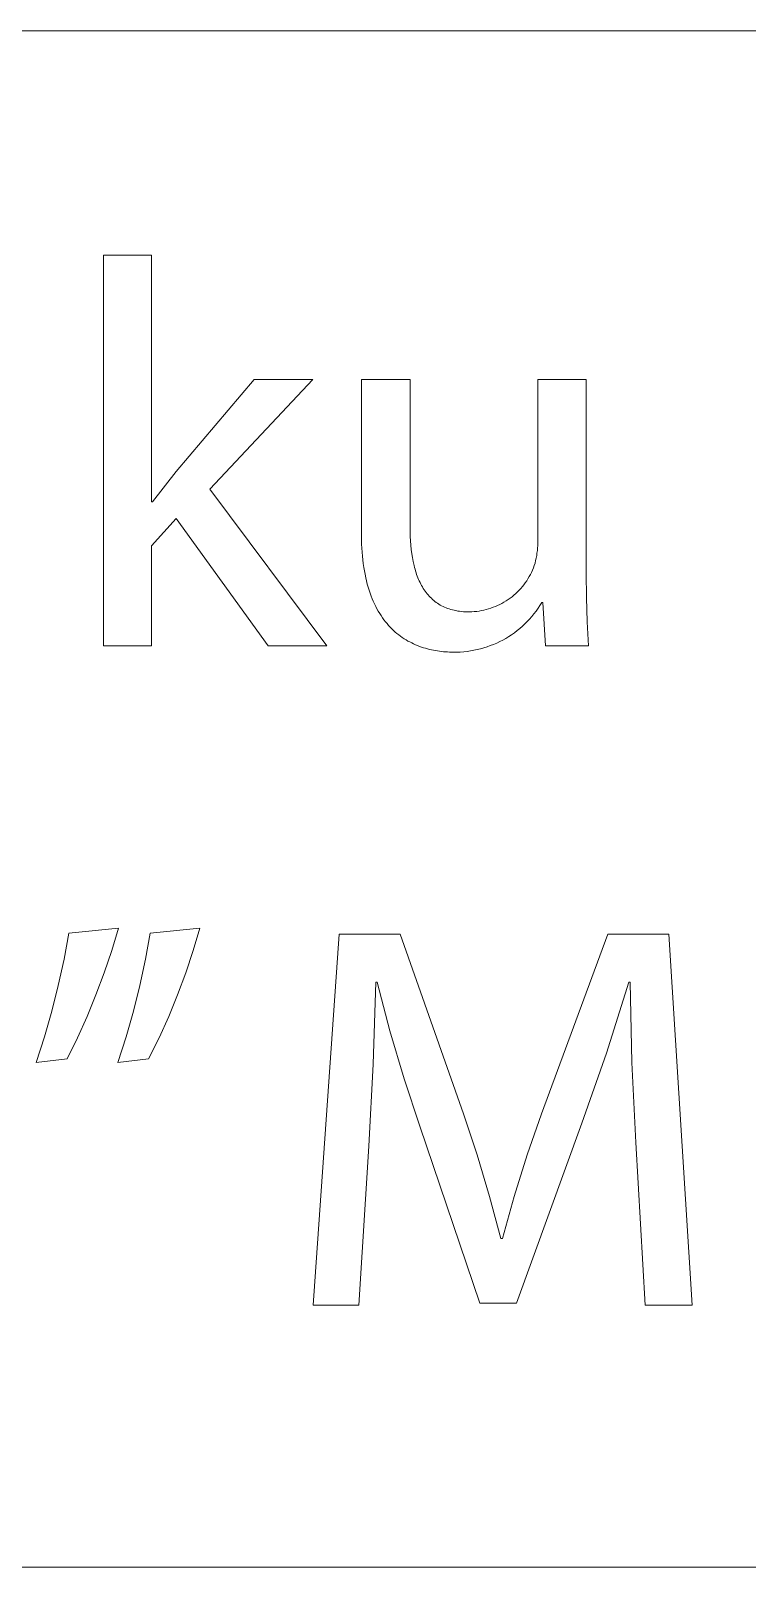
# Model space of a CAD drawing. Header units: millimetres. Extents: x 0 to 4030, y -54 to 2762.
# Drawn here: x 3172 to 3224.5, y -53.6 to 59 of the extents above; entities that cross this region are included whole.
import ezdxf

# ---------------------------------------------------------------- set-up
doc = ezdxf.new("R2010")
doc.units = ezdxf.units.MM
doc.header["$MEASUREMENT"] = 0
doc.layers.add('Domyślny', color=7, linetype='Continuous', true_color=0x000000)

msp = doc.modelspace()

# ---------------------------------------------------------------- linework, layer by layer
at = {"layer": 'Domyślny', "color": 18, "lineweight": 15, "true_color": 0x000000}
for p, q in [((2507.18, 59.04), (4026.42, 59.04)), ((3177.3, 13.95), (3177.3, 42.6)), ((3177.3, 42.6), (3180.82, 42.6)), ((3180.82, 42.6), (3180.82, 24.51)), ((3182.64, 26.74), (3188.36, 33.47)), ((3192.64, 33.47), (3185.1, 25.45)), ((3188.36, 33.47), (3192.64, 33.47)), ((3196.22, 22.04), (3196.22, 33.48)), ((3196.22, 33.48), (3199.78, 33.48)), ((3199.78, 33.48), (3199.78, 22.66)), ((3209.13, 21.49), (3209.13, 33.48)), ((3209.13, 33.48), (3212.69, 33.48)), ((3212.69, 33.48), (3212.69, 19.27)), ((3180.9, 24.51), (3182.64, 26.74)), ((3185.1, 25.45), (3193.69, 13.95)), ((3180.82, 24.51), (3180.9, 24.51)), ((3182.64, 23.3), (3180.82, 21.29)), ((3189.38, 13.95), (3182.64, 23.3)), ((3199.78, 22.66), (3199.78, 22.32)), ((3196.23, 21.42), (3196.22, 22.04)), ((3196.25, 21.11), (3196.23, 21.42)), ((3199.78, 22.32), (3199.79, 21.98)), ((3199.79, 21.98), (3199.81, 21.65)), ((3199.81, 21.65), (3199.83, 21.33)), ((3209.13, 21.31), (3209.13, 21.49)), ((3180.82, 21.29), (3180.82, 13.95)), ((3196.27, 20.82), (3196.25, 21.11)), ((3196.29, 20.53), (3196.27, 20.82)), ((3196.32, 20.25), (3196.29, 20.53)), ((3199.83, 21.33), (3199.87, 21.02)), ((3199.87, 21.02), (3199.9, 20.71)), ((3199.9, 20.71), (3199.95, 20.42)), ((3199.95, 20.42), (3200.01, 20.13)), ((3208.98, 20.2), (3209.02, 20.38)), ((3209.02, 20.38), (3209.06, 20.57)), ((3209.06, 20.57), (3209.08, 20.75)), ((3209.08, 20.75), (3209.11, 20.94)), ((3209.11, 20.94), (3209.12, 21.12)), ((3209.12, 21.12), (3209.13, 21.31)), ((3196.35, 19.98), (3196.32, 20.25)), ((3196.39, 19.71), (3196.35, 19.98)), ((3196.43, 19.45), (3196.39, 19.71)), ((3196.48, 19.2), (3196.43, 19.45)), ((3196.53, 18.95), (3196.48, 19.2)), ((3200.01, 20.13), (3200.07, 19.85)), ((3200.07, 19.85), (3200.1, 19.71)), ((3200.1, 19.71), (3200.14, 19.58)), ((3200.14, 19.58), (3200.18, 19.45)), ((3200.18, 19.45), (3200.22, 19.32)), ((3200.22, 19.32), (3200.26, 19.19)), ((3200.26, 19.19), (3200.31, 19.07)), ((3208.51, 19.03), (3208.6, 19.19)), ((3208.6, 19.19), (3208.68, 19.34)), ((3208.68, 19.34), (3208.76, 19.5)), ((3208.76, 19.5), (3208.83, 19.67)), ((3208.83, 19.67), (3208.88, 19.84)), ((3208.88, 19.84), (3208.94, 20.02)), ((3208.94, 20.02), (3208.98, 20.2)), ((3212.69, 19.27), (3212.7, 17.49)), ((3196.58, 18.71), (3196.53, 18.95)), ((3196.64, 18.48), (3196.58, 18.71)), ((3196.71, 18.25), (3196.64, 18.48)), ((3196.77, 18.03), (3196.71, 18.25)), ((3196.85, 17.82), (3196.77, 18.03)), ((3200.31, 19.07), (3200.35, 18.95)), ((3200.35, 18.95), (3200.4, 18.83)), ((3200.4, 18.83), (3200.45, 18.71)), ((3200.45, 18.71), (3200.51, 18.6)), ((3200.51, 18.6), (3200.56, 18.48)), ((3200.56, 18.48), (3200.62, 18.37)), ((3200.62, 18.37), (3200.68, 18.27)), ((3200.68, 18.27), (3200.75, 18.16)), ((3200.75, 18.16), (3200.81, 18.06)), ((3200.81, 18.06), (3200.88, 17.97)), ((3207.65, 17.91), (3207.77, 18.04)), ((3207.77, 18.04), (3207.89, 18.17)), ((3207.89, 18.17), (3208.01, 18.3)), ((3208.01, 18.3), (3208.12, 18.44)), ((3208.12, 18.44), (3208.22, 18.58)), ((3208.22, 18.58), (3208.33, 18.73)), ((3208.33, 18.73), (3208.42, 18.88)), ((3208.42, 18.88), (3208.51, 19.03)), ((3196.92, 17.61), (3196.85, 17.82)), ((3197, 17.41), (3196.92, 17.61)), ((3197.08, 17.22), (3197, 17.41)), ((3197.17, 17.03), (3197.08, 17.22)), ((3197.26, 16.84), (3197.17, 17.03)), ((3200.88, 17.97), (3200.95, 17.87)), ((3200.95, 17.87), (3201.02, 17.78)), ((3201.02, 17.78), (3201.1, 17.69)), ((3201.1, 17.69), (3201.17, 17.6)), ((3201.17, 17.6), (3201.25, 17.52)), ((3201.25, 17.52), (3201.34, 17.44)), ((3201.34, 17.44), (3201.42, 17.36)), ((3201.42, 17.36), (3201.51, 17.28)), ((3201.51, 17.28), (3201.6, 17.21)), ((3201.6, 17.21), (3201.69, 17.14)), ((3201.69, 17.14), (3201.79, 17.08)), ((3201.79, 17.08), (3201.89, 17.01)), ((3201.89, 17.01), (3201.99, 16.95)), ((3201.99, 16.95), (3202.09, 16.9)), ((3202.09, 16.9), (3202.2, 16.84)), ((3206.03, 16.84), (3206.19, 16.91)), ((3206.19, 16.91), (3206.35, 16.99)), ((3206.35, 16.99), (3206.51, 17.07)), ((3206.51, 17.07), (3206.66, 17.16)), ((3206.66, 17.16), (3206.81, 17.25)), ((3206.81, 17.25), (3206.96, 17.35)), ((3206.96, 17.35), (3207.11, 17.45)), ((3207.11, 17.45), (3207.25, 17.56)), ((3207.25, 17.56), (3207.38, 17.67)), ((3207.38, 17.67), (3207.52, 17.79)), ((3207.52, 17.79), (3207.65, 17.91)), ((3209.3, 16.92), (3209.16, 16.71)), ((3209.43, 17.13), (3209.3, 16.92)), ((3209.51, 17.13), (3209.43, 17.13)), ((3209.7, 13.95), (3209.51, 17.13)), ((3212.7, 17.49), (3212.75, 15.72)), ((3197.35, 16.67), (3197.26, 16.84)), ((3197.45, 16.5), (3197.35, 16.67)), ((3197.55, 16.33), (3197.45, 16.5)), ((3197.65, 16.17), (3197.55, 16.33)), ((3197.76, 16.02), (3197.65, 16.17)), ((3197.86, 15.87), (3197.76, 16.02)), ((3197.98, 15.72), (3197.86, 15.87)), ((3202.2, 16.84), (3202.3, 16.79)), ((3202.3, 16.79), (3202.42, 16.75)), ((3202.42, 16.75), (3202.53, 16.7)), ((3202.53, 16.7), (3202.65, 16.66)), ((3202.65, 16.66), (3202.77, 16.63)), ((3202.77, 16.63), (3202.89, 16.59)), ((3202.89, 16.59), (3203.02, 16.56)), ((3203.02, 16.56), (3203.14, 16.54)), ((3203.14, 16.54), (3203.28, 16.51)), ((3203.28, 16.51), (3203.41, 16.49)), ((3203.41, 16.49), (3203.55, 16.48)), ((3203.55, 16.48), (3203.69, 16.46)), ((3203.69, 16.46), (3203.83, 16.45)), ((3203.83, 16.45), (3203.98, 16.45)), ((3203.98, 16.45), (3204.13, 16.45)), ((3204.13, 16.45), (3204.31, 16.45)), ((3204.31, 16.45), (3204.48, 16.47)), ((3204.48, 16.47), (3204.66, 16.48)), ((3204.66, 16.48), (3204.83, 16.51)), ((3204.83, 16.51), (3205.01, 16.54)), ((3205.01, 16.54), (3205.18, 16.57)), ((3205.18, 16.57), (3205.36, 16.62)), ((3205.36, 16.62), (3205.53, 16.66)), ((3205.53, 16.66), (3205.7, 16.72)), ((3205.7, 16.72), (3205.86, 16.78)), ((3205.86, 16.78), (3206.03, 16.84)), ((3208.54, 15.92), (3208.37, 15.74)), ((3208.7, 16.11), (3208.54, 15.92)), ((3208.86, 16.3), (3208.7, 16.11)), ((3209.01, 16.5), (3208.86, 16.3)), ((3209.16, 16.71), (3209.01, 16.5)), ((3198.09, 15.59), (3197.98, 15.72)), ((3198.2, 15.45), (3198.09, 15.59)), ((3198.32, 15.33), (3198.2, 15.45)), ((3198.44, 15.2), (3198.32, 15.33)), ((3198.57, 15.08), (3198.44, 15.2)), ((3198.69, 14.97), (3198.57, 15.08)), ((3198.82, 14.86), (3198.69, 14.97)), ((3198.95, 14.76), (3198.82, 14.86)), ((3199.08, 14.66), (3198.95, 14.76)), ((3199.21, 14.57), (3199.08, 14.66)), ((3207.22, 14.77), (3207.01, 14.63)), ((3207.42, 14.92), (3207.22, 14.77)), ((3207.62, 15.07), (3207.42, 14.92)), ((3207.82, 15.23), (3207.62, 15.07)), ((3208.01, 15.39), (3207.82, 15.23)), ((3208.19, 15.56), (3208.01, 15.39)), ((3208.37, 15.74), (3208.19, 15.56)), ((3212.75, 15.72), (3212.85, 13.95)), ((3180.82, 13.95), (3177.3, 13.95)), ((3193.69, 13.95), (3189.38, 13.95)), ((3199.35, 14.48), (3199.21, 14.57)), ((3199.48, 14.39), (3199.35, 14.48)), ((3199.62, 14.31), (3199.48, 14.39)), ((3199.76, 14.24), (3199.62, 14.31)), ((3199.9, 14.17), (3199.76, 14.24)), ((3200.04, 14.1), (3199.9, 14.17)), ((3200.18, 14.04), (3200.04, 14.1)), ((3200.33, 13.98), (3200.18, 14.04)), ((3200.47, 13.92), (3200.33, 13.98)), ((3200.62, 13.87), (3200.47, 13.92)), ((3200.76, 13.82), (3200.62, 13.87)), ((3200.91, 13.78), (3200.76, 13.82)), ((3201.06, 13.73), (3200.91, 13.78)), ((3201.2, 13.7), (3201.06, 13.73)), ((3201.35, 13.66), (3201.2, 13.7)), ((3201.5, 13.63), (3201.35, 13.66)), ((3201.64, 13.61), (3201.5, 13.63)), ((3201.79, 13.58), (3201.64, 13.61)), ((3201.94, 13.56), (3201.79, 13.58)), ((3202.09, 13.54), (3201.94, 13.56)), ((3202.23, 13.53), (3202.09, 13.54)), ((3202.38, 13.52), (3202.23, 13.53)), ((3202.53, 13.51), (3202.38, 13.52)), ((3203.71, 13.52), (3203.46, 13.5)), ((3203.96, 13.55), (3203.71, 13.52)), ((3204.21, 13.58), (3203.96, 13.55)), ((3204.46, 13.63), (3204.21, 13.58)), ((3204.7, 13.68), (3204.46, 13.63)), ((3204.95, 13.74), (3204.7, 13.68)), ((3205.19, 13.81), (3204.95, 13.74)), ((3205.43, 13.88), (3205.19, 13.81)), ((3205.66, 13.97), (3205.43, 13.88)), ((3205.9, 14.06), (3205.66, 13.97)), ((3206.13, 14.16), (3205.9, 14.06)), ((3206.35, 14.27), (3206.13, 14.16)), ((3206.57, 14.38), (3206.35, 14.27)), ((3206.79, 14.5), (3206.57, 14.38)), ((3207.01, 14.63), (3206.79, 14.5)), ((3212.85, 13.95), (3209.7, 13.95)), ((3202.67, 13.5), (3202.53, 13.51)), ((3202.82, 13.5), (3202.67, 13.5)), ((3202.96, 13.49), (3202.82, 13.5)), ((3203.21, 13.5), (3202.96, 13.49)), ((3203.46, 13.5), (3203.21, 13.5)), ((3174.77, -7.1), (3178.4, -6.74)), ((3178.4, -6.74), (3177.91, -8.38)), ((3180.73, -7.1), (3184.37, -6.74)), ((3184.37, -6.74), (3183.88, -8.38)), ((3174.42, -9.02), (3174.77, -7.1)), ((3180.39, -9.02), (3180.73, -7.1)), ((3192.67, -34.37), (3194.57, -7.18)), ((3194.57, -7.18), (3199.05, -7.18)), ((3199.05, -7.18), (3203.69, -20.35)), ((3209.42, -20.35), (3214.27, -7.18)), ((3214.27, -7.18), (3218.74, -7.18)), ((3218.74, -7.18), (3220.44, -34.37)), ((3177.91, -8.38), (3177.36, -10.01)), ((3183.88, -8.38), (3183.34, -10.01)), ((3174, -10.93), (3174.42, -9.02)), ((3177.36, -10.01), (3176.76, -11.62)), ((3179.98, -10.94), (3180.39, -9.02)), ((3183.34, -10.01), (3182.74, -11.62)), ((3173.52, -12.83), (3174, -10.93)), ((3179.5, -12.83), (3179.98, -10.94)), ((3197.28, -10.7), (3197.07, -16.71)), ((3197.36, -10.7), (3197.28, -10.7)), ((3198.3, -14.25), (3197.36, -10.7)), ((3215.8, -10.7), (3214.17, -15.89)), ((3215.92, -10.7), (3215.8, -10.7)), ((3216.03, -16.57), (3215.92, -10.7)), ((3176.76, -11.62), (3176.11, -13.21)), ((3182.74, -11.62), (3182.09, -13.2)), ((3172.98, -14.71), (3173.52, -12.83)), ((3176.11, -13.21), (3175.4, -14.77)), ((3178.96, -14.71), (3179.5, -12.83)), ((3182.09, -13.2), (3181.38, -14.77)), ((3199.35, -17.77), (3198.3, -14.25)), ((3172.38, -16.57), (3172.98, -14.71)), ((3175.4, -14.77), (3174.64, -16.31)), ((3178.35, -16.57), (3178.96, -14.71)), ((3181.38, -14.77), (3180.62, -16.31)), ((3174.64, -16.31), (3172.38, -16.57)), ((3180.62, -16.31), (3178.35, -16.57)), ((3197.07, -16.71), (3196.75, -22.72)), ((3214.17, -15.89), (3212.36, -21.03)), ((3216.32, -22.44), (3216.03, -16.57)), ((3200.5, -21.26), (3199.35, -17.77)), ((3204.89, -34.21), (3200.5, -21.26)), ((3203.69, -20.35), (3204.7, -23.36)), ((3212.36, -21.03), (3207.57, -34.21)), ((3208.37, -23.36), (3209.42, -20.35)), ((3217, -34.37), (3216.32, -22.44)), ((3196.75, -22.72), (3196.03, -34.37)), ((3204.7, -23.36), (3205.61, -26.41)), ((3207.41, -26.41), (3208.37, -23.36)), ((3205.61, -26.41), (3206.44, -29.48)), ((3206.55, -29.48), (3207.41, -26.41)), ((3206.44, -29.48), (3206.55, -29.48)), ((3196.03, -34.37), (3192.67, -34.37)), ((3207.57, -34.21), (3204.89, -34.21)), ((3220.44, -34.37), (3217, -34.37)), ((4026.42, -53.58), (0, -53.58)), ((4026.42, -53.58), (2507.18, -53.58))]:
    msp.add_line(p, q, dxfattribs=at)

doc.saveas('drawing.dxf')
